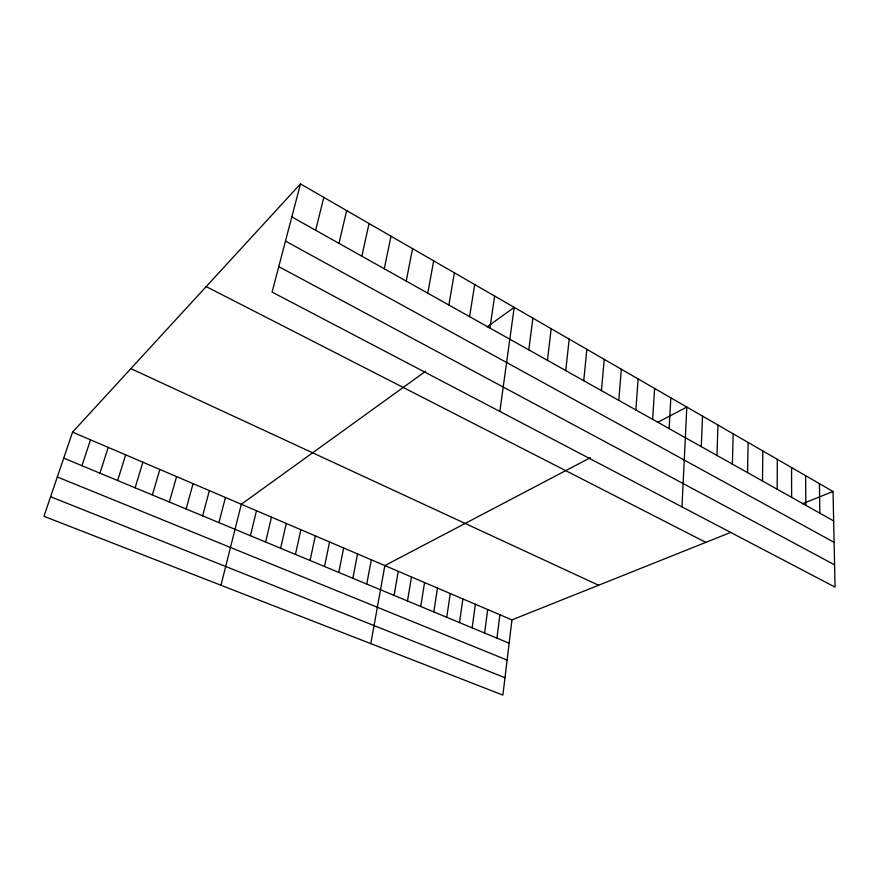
<?xml version="1.0" encoding="UTF-8"?>
<svg xmlns="http://www.w3.org/2000/svg" width="879" height="879" viewBox="0 0 879 879"><rect width="100%" height="100%" fill="white"/><g stroke="black" fill="none" stroke-linecap="round" stroke-linejoin="round"><path stroke-width="1.32" d="M777.179 489.24L777.322 459.321M762.489 481L762.829 450.96M747.557 472.616L748.117 442.456M732.383 464.101L733.163 433.819M716.956 455.454L717.967 425.04M701.277 446.653L702.519 416.119M681.983 506.897L686.818 407.054L657.481 422.458M669.117 428.611L670.853 397.835M652.636 419.36L654.624 388.452M635.858 409.944L638.121 378.926M618.794 400.363L621.321 369.224M601.423 390.617L604.247 359.357M583.755 380.706L586.864 349.326M565.757 370.608L569.185 339.107M547.452 360.335L551.188 328.713M730.669 532.432L511.941 619.893L502.887 695.091L43.95 516.303L72.55 432.149L300.475 183.909L833.039 491.504L835.05 587.117L272.083 292.081L300.475 183.909M496.943 638.154L499.887 614.74M528.806 349.875L532.872 318.132M484.615 633.023L487.702 609.532M472.133 627.837L475.374 604.269M499.843 411.449L514.215 307.364L487.131 326.9M459.508 622.596L462.892 598.94M446.741 617.289L450.268 593.545M489.889 328.043L494.646 296.058M433.808 611.916L437.5 588.084M420.722 606.477L424.579 582.568M469.573 316.638L474.715 284.543M407.482 600.972L411.493 576.976M448.872 305.024L454.388 272.809M394.078 595.402L398.253 571.317M370.806 643.637L384.859 565.593L590.347 457.706M427.754 293.168L433.677 260.843M366.763 584.052L371.29 559.802M352.853 578.272L357.555 553.935M406.219 281.093L412.559 248.647M338.767 572.427L343.656 547.991M324.505 566.494L329.581 541.98M384.255 268.765L391.023 236.209M310.067 560.494L315.33 535.882M295.443 554.418L300.904 529.718M361.851 256.196L369.059 223.519M280.621 548.254L286.279 523.477M338.986 243.362L346.656 210.586M265.623 542.024L271.479 517.149M250.416 535.707L256.492 510.743M315.649 230.265L323.802 197.379M220.97 585.26L241.307 504.26L425.623 371.279M218.937 522.62L225.453 497.481M202.631 515.852L209.378 490.614M186.106 508.985L193.094 483.659M169.35 502.019L176.58 476.605M152.364 494.965L159.835 469.452M135.135 487.801L142.87 462.2M117.654 480.538L125.653 454.839M99.931 473.177L108.205 447.389M81.956 465.705L90.504 439.819M802.417 503.744L833.039 491.504M50.597 496.756L504.986 677.72M57.311 476.978L507.106 660.085M63.717 458.124L509.128 643.219M72.55 432.149L511.941 619.893M130.872 368.631L598.61 585.238M206.191 286.598L705.826 542.365M278.764 266.623L834.578 564.834M285.477 241.066L834.105 542.343M291.817 216.893L833.655 520.928M819.426 483.648L819.865 513.193M805.614 475.66L805.856 505.337M791.572 467.551L791.627 497.349"/></g></svg>
